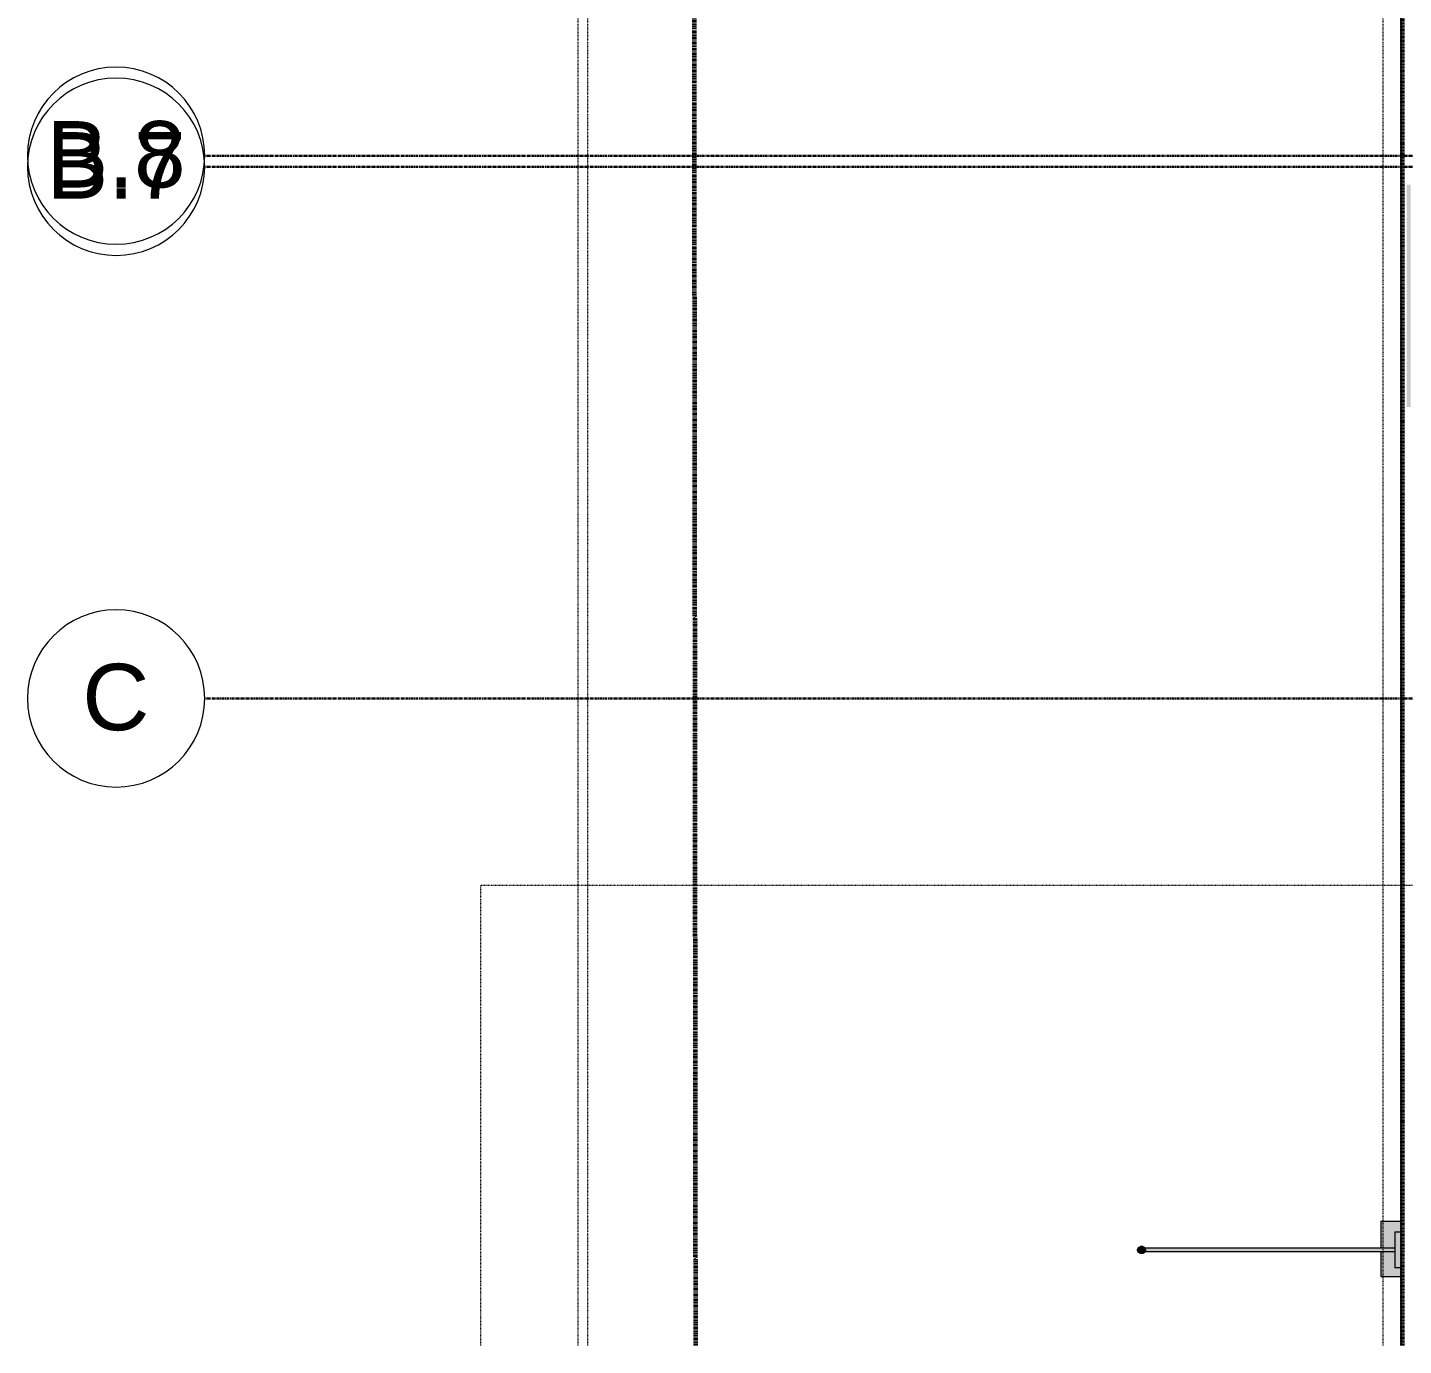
# Model space of a CAD drawing. Header units: inches. Extents: x -4110 to -1807, y 11006 to 12281.
# Drawn here: x -4109 to -3860.5, y 11070.3 to 11308.3 of the extents above; entities that cross this region are included whole.
import ezdxf

# ---------------------------------------------------------------- set-up
doc = ezdxf.new("R2010")
doc.units = ezdxf.units.IN
doc.header["$MEASUREMENT"] = 0
for name, pattern in [('Aligning Line 1_8_', [0.25, 0.125, -0.125]), ('Aligning Line 1_8__2_', [0.25, 0.125, -0.125]), ('Dash 1_16_', [0.125, 0.0625, -0.0625]), ('Double Dash 3_8_', [1, 0.375, -0.125, 0.125, -0.125, 0.125, -0.125]), ('Grid Line 1_2_', [0.875, 0.5, -0.125, 0.125, -0.125])]:
    doc.linetypes.add(name, pattern=pattern)
for name, color, linetype, lineweight in [('0-1', 7, 'Continuous', 5), ('0-2', 7, 'Continuous', 9), ('0-3', 250, 'Double Dash 3_8_', 60), ('0-5', 165, 'Continuous', 5), ('A-GENM-1', 130, 'Continuous', 9), ('A-GENM-2', 7, 'Continuous', 9), ('A-WALL-4', 50, 'Continuous', 18), ('C-PROP-LINE-1', 250, 'Double Dash 3_8_', 60), ('C-PROP-LINE-2', 250, 'Dash 1_16_', 60), ('G-ANNO-SYMB', 111, 'Aligning Line 1_8_', 9), ('G-ANNO-SYMB-1', 147, 'Aligning Line 1_8_', 9), ('G-ANNO-SYMB-2', 147, 'Aligning Line 1_8__2_', 9), ('S-BEAM-1', 135, 'Continuous', 9), ('S-BEAM-2', 254, 'Continuous', 9), ('S-BEAM-3', 7, 'Continuous', 9), ('S-BEAM-4', 250, 'Continuous', 60), ('S-GRID-1', 1, 'Grid Line 1_2_', 30), ('S-GRID-IDEN', 1, 'Continuous', 9), ('S-GRID-IDEN-1', 147, 'Continuous', 9)]:
    doc.layers.add(name, color=color, linetype=linetype, lineweight=lineweight)
doc.styles.add('Arial', font='arial.ttf', dxfattribs={"height": 12})

# ---------------------------------------------------------------- blocks, each defined once
blk = doc.blocks.new('CTR - 1st Phase - Unit Layouts_rvt-1-ENLARGED RCP - 3RD FLOOR PLAN - EAST')
at = {"layer": 'G-ANNO-SYMB-1'}
blk.add_line((-4009.53, 11070.34), (-4009.53, 12240.75), dxfattribs=at)
blk = doc.blocks.new('Basic Wall _ EXT - FIBER CEMENT - LARGE - ___-2162461-ENLARGED RCP - 3RD FLOOR PLAN - EAST')
at = {"layer": 'A-WALL-4'}
blk.add_hatch(color=256, dxfattribs=at).paths.add_polyline_path([(-3860.94, 11070.34), (-3860.94, 12118.81), (-3860.97, 12118.81), (-3860.97, 11070.34)], flags=0)
h = blk.add_hatch(color=256, dxfattribs=at)
h.paths.add_polyline_path([(-3860.32, 11070.34), (-3860.32, 11082.68), (-3860.29, 11082.68), (-3860.29, 11087.6), (-3860.22, 11087.6), (-3860.22, 11164.78), (-3860.32, 11164.78), (-3860.32, 11200.28), (-3860.29, 11200.28), (-3860.29, 11202.93), (-3860.22, 11202.93), (-3860.22, 11279.98), (-3860.32, 11279.98), (-3860.32, 11315.48), (-3860.29, 11315.48), (-3860.29, 11318.13), (-3860.22, 11318.13), (-3860.22, 11356.78), (-3860.32, 11356.78), (-3860.32, 11392.28), (-3860.29, 11392.28), (-3860.29, 11394.93), (-3860.22, 11394.93), (-3860.22, 11587.18), (-3860.32, 11587.18), (-3860.32, 11658.68), (-3860.29, 11658.68), (-3860.29, 11663.6), (-3860.22, 11663.6), (-3860.22, 11779.18), (-3860.32, 11779.18), (-3860.32, 11814.68), (-3860.29, 11814.68), (-3860.29, 11817.33), (-3860.22, 11817.33), (-3860.22, 11894.19), (-3860.29, 11894.19), (-3860.29, 11896.84), (-3860.32, 11896.84), (-3860.32, 11932.34), (-3860.22, 11932.34), (-3860.22, 11932.84), (-3860.32, 11932.84), (-3860.32, 11968.34), (-3860.29, 11968.34), (-3860.29, 11970.99), (-3860.22, 11970.99), (-3860.22, 12009.39), (-3860.29, 12009.39), (-3860.29, 12012.04), (-3860.32, 12012.04), (-3860.32, 12047.54), (-3860.22, 12047.54), (-3860.22, 12048.04), (-3860.32, 12048.04), (-3860.32, 12083.54), (-3860.29, 12083.54), (-3860.29, 12086.19), (-3860.22, 12086.19), (-3860.22, 12118.09), (-3860.94, 12118.81), (-3860.94, 11070.34)], flags=0)
h.paths.add_polyline_path([(-3859.97, 11239.83), (-3859.22, 11239.83), (-3859.22, 11279.98), (-3859.97, 11279.98), (-3859.97, 11241.58)], flags=0)
h.paths.add_polyline_path([(-3859.22, 11700.63), (-3859.22, 11742.15), (-3859.97, 11742.15), (-3859.97, 11700.63)], flags=0)
for p, q in [((-3860.97, 12118.84), (-3860.97, 11070.34)), ((-3860.94, 12118.81), (-3860.94, 11070.34))]:
    blk.add_line(p, q, dxfattribs=at)
blk = doc.blocks.new('Family1 - SCUPPER - east_west-V17-ENLARGED RCP - 3RD FLOOR PLAN - EAST')
at = {"layer": 'A-GENM-1'}
h = blk.add_hatch(color=256, dxfattribs=at)
h.paths.add_polyline_path([(-5, 8.56), (-5, 4.94), (-3.44, 4.94), (-3.44, 6.07), (-0.56, 6.07), (-0.56, 8.56), (-3.44, 8.56)], flags=0)
h.paths.add_polyline_path([(0.19, 8.56), (0.19, 6.07), (3.06, 6.07), (3.06, 4.94), (5, 4.94), (5, 8.56), (0.65, 8.56)], flags=0)
at = {"layer": 'A-GENM-2'}
for p, q in [((-0.56, 8.56), (-5, 8.56)), ((-5, 8.56), (-5, 4.94)), ((5, 8.56), (0.19, 8.56)), ((5, 8.56), (5, 4.94))]:
    blk.add_line(p, q, dxfattribs=at)
blk = doc.blocks.new('Walls 35 - Walls 1-3281031-ENLARGED RCP - 3RD FLOOR PLAN - EAST')
at = {"layer": 'S-BEAM-1'}
for points in [[(-3907.8, 11087.23), (-3907.59, 11087.28), (-3907.44, 11087.39), (-3907.39, 11087.5), (-3907.38, 11087.7), (-3907.44, 11087.81), (-3907.6, 11087.93), (-3907.8, 11087.98), (-3908.02, 11087.93), (-3908.17, 11087.81), (-3908.24, 11087.65), (-3908.18, 11087.41), (-3908.1, 11087.32), (-3907.91, 11087.24)], [(-3862.1, 11087.23), (-3862.1, 11087.98), (-3907.69, 11087.96), (-3907.51, 11087.88), (-3907.39, 11087.73), (-3907.37, 11087.56), (-3907.44, 11087.39), (-3907.6, 11087.27), (-3907.7, 11087.23), (-3864.6, 11087.23)]]:
    blk.add_hatch(color=256, dxfattribs=at).paths.add_polyline_path(points, flags=0)
at = {"layer": 'S-BEAM-2'}
blk.add_hatch(color=256, dxfattribs=at).paths.add_polyline_path([(-3860.97, 11084.35), (-3860.97, 11090.85), (-3862.1, 11090.85), (-3862.1, 11084.35)], flags=0)
at = {"layer": 'S-BEAM-3'}
for p, q in [((-3862.1, 11090.85), (-3860.97, 11090.85)), ((-3862.1, 11090.85), (-3862.1, 11084.35)), ((-3907.8, 11087.98), (-3862.1, 11087.98)), ((-3862.1, 11087.23), (-3907.8, 11087.23)), ((-3860.97, 11084.35), (-3862.1, 11084.35))]:
    blk.add_line(p, q, dxfattribs=at)
at = {"layer": 'S-BEAM-4', "flags": 128}
for points in [[(-3907.8, 11087.23), (-3907.91, 11087.24), (-3908.01, 11087.27), (-3908.1, 11087.32), (-3908.17, 11087.39), (-3908.22, 11087.47), (-3908.24, 11087.56), (-3908.24, 11087.65), (-3908.22, 11087.73), (-3908.17, 11087.81), (-3908.1, 11087.88), (-3908.01, 11087.93), (-3907.91, 11087.97), (-3907.8, 11087.98)], [(-3907.8, 11087.98), (-3907.7, 11087.97), (-3907.6, 11087.93), (-3907.51, 11087.88), (-3907.44, 11087.81), (-3907.39, 11087.73), (-3907.37, 11087.65), (-3907.37, 11087.56), (-3907.39, 11087.47), (-3907.44, 11087.39), (-3907.51, 11087.32), (-3907.6, 11087.27), (-3907.7, 11087.24), (-3907.8, 11087.23)]]:
    blk.add_lwpolyline(points, dxfattribs=at)
blk = doc.blocks.new('Family - ___-1878357-ENLARGED RCP - 3RD FLOOR PLAN - EAST')
at = {"layer": 'C-PROP-LINE-1'}
blk.add_line((-3989.42, 12089.69), (-3988.36, 11070.34), dxfattribs=at)
blk = doc.blocks.new('Family - ___-2835860-ENLARGED RCP - 3RD FLOOR PLAN - EAST')
at = {"layer": 'C-PROP-LINE-2'}
blk.add_line((-3860.72, 11070.34), (-3860.72, 11434.39), dxfattribs=at)
blk = doc.blocks.new('Family - ___-2835932-ENLARGED RCP - 3RD FLOOR PLAN - EAST')
at = {"layer": 'C-PROP-LINE-2'}
blk.add_line((-3860.72, 11070.34), (-3860.72, 12118.59), dxfattribs=at)
blk = doc.blocks.new('CTR - 1st Phase - Shell_rvt-1-ENLARGED RCP - 3RD FLOOR PLAN - EAST')
at = {"layer": '0-2'}
for name in ['Basic Wall _ EXT - FIBER CEMENT - LARGE - ___-2162461-ENLARGED RCP - 3RD FLOOR PLAN - EAST', 'Walls 35 - Walls 1-3281031-ENLARGED RCP - 3RD FLOOR PLAN - EAST']:
    blk.add_blockref(name, (0, 0), dxfattribs=at)
at = {"layer": '0-2', "rotation": 89.99999999999991}
blk.add_blockref('Family1 - SCUPPER - east_west-V17-ENLARGED RCP - 3RD FLOOR PLAN - EAST', (-3856.04, 11087.79), dxfattribs=at)
at = {"layer": '0-3'}
for name in ['Family - ___-1878357-ENLARGED RCP - 3RD FLOOR PLAN - EAST', 'Family - ___-2835932-ENLARGED RCP - 3RD FLOOR PLAN - EAST', 'Family - ___-2835860-ENLARGED RCP - 3RD FLOOR PLAN - EAST']:
    blk.add_blockref(name, (0, 0), dxfattribs=at)
blk = doc.blocks.new('Grid - Grid Head - Circle-1738874-ENLARGED RCP - 3RD FLOOR PLAN - EAST')
at = {"layer": 'S-GRID-IDEN-1'}
for start, end in [(360, 180), (180, 360)]:
    blk.add_arc((0, 0), 0.25, start, end, dxfattribs=at)
blk = doc.blocks.new('CTR - 1st Phase - Structure_rvt-1-ENLARGED RCP - 3RD FLOOR PLAN - EAST')
at = {"layer": 'G-ANNO-SYMB-2'}
for p, q in [((-4007.78, 11070.34), (-4007.78, 12243.6)), ((-3864.19, 11070.34), (-3864.19, 12122.03))]:
    blk.add_line(p, q, dxfattribs=at)
at = {"layer": 'S-GRID-1'}
for p, q in [((-1807.14, 11285.19), (-4076.95, 11285.19)), ((-1807.14, 11283.19), (-4076.95, 11283.19)), ((-1807.14, 11187.19), (-4076.95, 11187.19))]:
    blk.add_line(p, q, dxfattribs=at)
at = {"layer": '0-5', "xscale": 63.99999999999997, "yscale": 63.99999999999997, "zscale": 63.99999999999997, "rotation": 89.99999999999986}
for p in [(-4092.95, 11285.19), (-4092.95, 11283.19), (-4092.95, 11187.19)]:
    blk.add_blockref('Grid - Grid Head - Circle-1738874-ENLARGED RCP - 3RD FLOOR PLAN - EAST', p, dxfattribs=at)
at = {"layer": 'S-GRID-IDEN', "char_height": 12, "attachment_point": 1, "style": 'Arial'}
for s, insert, width in [('B.8', (-4105.56, 11291.44), 30.502), ('B.7', (-4105.56, 11289.44), 30.502), ('C', (-4099.06, 11193.44), 14.746)]:
    blk.add_mtext(s, dxfattribs=dict(at, insert=insert, width=width))

msp = doc.modelspace()

# ---------------------------------------------------------------- linework, layer by layer
at = {"layer": 'G-ANNO-SYMB'}
for p in [(-4027.08, 11070.34), (-1871.64, 11153.43)]:
    msp.add_line(p, (-4027.08, 11153.43), dxfattribs=at)

# ---------------------------------------------------------------- block references
at = {"layer": '0-1'}
for name in ['CTR - 1st Phase - Structure_rvt-1-ENLARGED RCP - 3RD FLOOR PLAN - EAST', 'CTR - 1st Phase - Shell_rvt-1-ENLARGED RCP - 3RD FLOOR PLAN - EAST', 'CTR - 1st Phase - Unit Layouts_rvt-1-ENLARGED RCP - 3RD FLOOR PLAN - EAST']:
    msp.add_blockref(name, (0, 0), dxfattribs=at)

doc.saveas('drawing.dxf')
